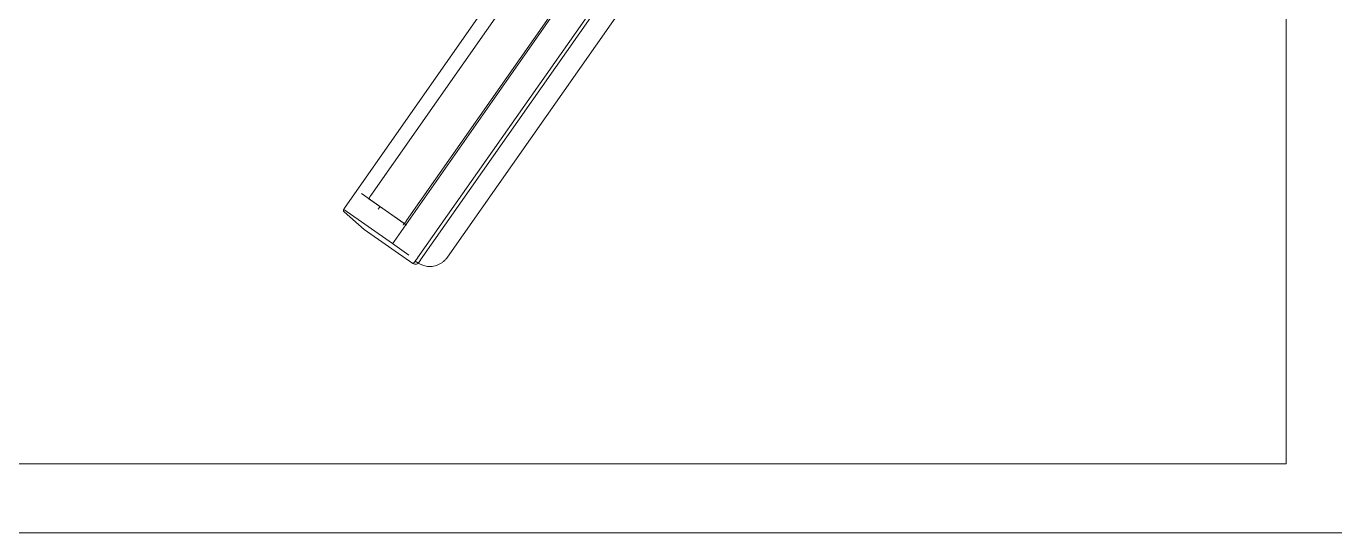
# Model space of a CAD drawing. Header units: inches. Extents: x 1 to 4637, y -664 to 702.
# Drawn here: x 1127.57 to 1155.63, y -160.88 to -150.01 of the extents above; entities that cross this region are included whole.
import ezdxf

# ---------------------------------------------------------------- set-up
doc = ezdxf.new("R2010")
doc.units = ezdxf.units.IN
doc.header["$MEASUREMENT"] = 0
doc.layers.add('I-FURN', color=30, linetype='Continuous', lineweight=9)
doc.layers.add('I-WALL', color=2, linetype='Continuous', lineweight=9)

# ---------------------------------------------------------------- blocks, each defined once
blk = doc.blocks.new('Desk - Group 3 - No Side Chairs-V13-New Construction - Tel_Data_Elec Plan')
at = {"layer": 'I-FURN'}
for p, q in [((0, -30), (0, 0)), ((5.452, -9.793), (4.722, -10.835)), ((5.403, -9.799), (5.024, -10.234)), ((26.531, -24.547), (5.504, -9.823)), ((26.531, -24.547), (5.504, -9.823)), ((4.294, -11.277), (5.024, -10.234)), ((5.024, -10.234), (4.294, -11.277)), ((5.118, -11.142), (5.796, -10.174)), ((5.684, -10.333), (5.147, -11.1)), ((25.93, -24.501), (5.753, -10.372)), ((5.459, -10.533), (5.516, -10.573)), ((5.459, -10.533), (5.516, -10.573)), ((4.722, -10.835), (4.477, -11.186)), ((4.768, -10.874), (25.796, -25.597)), ((25.392, -25.269), (5.215, -11.14)), ((4.348, -11.327), (4.303, -11.393)), ((4.303, -11.393), (4.372, -11.441)), ((4.371, -11.441), (25.398, -26.165)), ((4.415, -11.378), (25.443, -26.101)), ((4.415, -11.378), (25.443, -26.101)), ((4.434, -12.02), (24.833, -26.304)), ((72, -30), (0, -30))]:
    blk.add_line(p, q, dxfattribs=at)
at = {"layer": 'I-FURN', "flags": 128}
for points in [[(5.403, -9.799), (5.415, -9.79), (5.425, -9.787), (5.432, -9.786), (5.437, -9.787), (5.44, -9.787), (5.443, -9.788), (5.445, -9.789), (5.447, -9.789), (5.449, -9.79), (5.451, -9.791), (5.452, -9.791), (5.454, -9.792), (5.455, -9.793), (5.457, -9.794), (5.458, -9.795), (5.46, -9.795), (5.462, -9.796), (5.463, -9.797), (5.465, -9.798), (5.467, -9.799), (5.468, -9.8), (5.47, -9.801), (5.472, -9.802), (5.474, -9.803), (5.476, -9.805), (5.478, -9.806), (5.48, -9.807), (5.481, -9.808), (5.483, -9.809), (5.485, -9.811), (5.487, -9.812), (5.49, -9.813), (5.492, -9.815), (5.494, -9.816), (5.496, -9.818), (5.498, -9.819), (5.5, -9.82), (5.502, -9.822), (5.504, -9.823), (5.504, -9.823)], [(5.118, -11.064), (5.118, -11.064), (5.118, -11.065), (5.119, -11.066), (5.12, -11.067), (5.122, -11.068), (5.124, -11.07), (5.126, -11.072), (5.128, -11.074), (5.13, -11.076), (5.133, -11.078), (5.136, -11.08), (5.138, -11.083), (5.142, -11.085), (5.145, -11.088), (5.148, -11.091), (5.152, -11.094), (5.155, -11.096), (5.159, -11.099), (5.163, -11.102), (5.167, -11.106), (5.171, -11.109), (5.176, -11.112), (5.18, -11.115), (5.184, -11.118), (5.189, -11.122), (5.193, -11.125), (5.198, -11.128), (5.202, -11.131), (5.207, -11.135), (5.212, -11.138), (5.215, -11.14)], [(4.296, -11.871), (4.255, -11.781), (4.234, -11.687), (4.232, -11.592), (4.25, -11.501), (4.287, -11.417)], [(4.294, -11.277), (4.28, -11.31), (4.28, -11.337), (4.284, -11.354), (4.288, -11.364), (4.292, -11.371), (4.296, -11.377), (4.298, -11.38), (4.301, -11.384), (4.303, -11.386), (4.305, -11.389), (4.307, -11.391), (4.309, -11.393), (4.311, -11.394), (4.313, -11.396), (4.315, -11.398), (4.317, -11.4), (4.319, -11.401), (4.321, -11.403), (4.323, -11.405), (4.325, -11.406), (4.327, -11.408), (4.329, -11.41), (4.331, -11.412), (4.333, -11.413), (4.336, -11.415), (4.338, -11.417), (4.34, -11.419), (4.343, -11.421), (4.345, -11.422), (4.347, -11.424), (4.35, -11.426), (4.352, -11.428), (4.355, -11.43), (4.357, -11.432), (4.36, -11.433), (4.363, -11.435), (4.365, -11.437), (4.368, -11.439), (4.37, -11.441), (4.371, -11.441)]]:
    blk.add_lwpolyline(points, dxfattribs=at)
at = {"layer": 'I-FURN'}
for centre, major_axis, start_param, end_param in [((5.501, -9.828), (-0.0493, 0.0345), 4.712389, 5.497787), ((5.749, -10.378), (-0.0645, 0.0452), 4.712389, 6.283185), ((4.771, -10.87), (-0.0493, 0.0345), 0, 1.570796), ((4.771, -10.87), (-0.0493, 0.0345), 0, 0.785398), ((4.423, -11.367), (-0.129, 0.09), 0, 1.570796), ((4.423, -11.367), (-0.129, 0.09), 0, 1.570796)]:
    blk.add_ellipse(centre, major_axis=major_axis, ratio=0.087156, start_param=start_param, end_param=end_param, dxfattribs=at)
blk.add_open_spline([(4.287, -11.417), (4.293, -11.408), (4.299, -11.398), (4.302, -11.394), (4.303, -11.393)], degree=3, knots=[0, 0, 0, 0, 0.5, 0.75, 0.75, 0.75, 0.75], dxfattribs=at)
blk.add_open_spline([(4.456, -12.035), (4.44, -12.025), (4.409, -12.003), (4.366, -11.964), (4.328, -11.921), (4.306, -11.888), (4.296, -11.871)], degree=3, dxfattribs=at)

msp = doc.modelspace()

# ---------------------------------------------------------------- linework, layer by layer
at = {"layer": 'I-WALL', "color": 250, "lineweight": 20}
msp.add_line((1195.286, -160.876), (1048.036, -160.876), dxfattribs=at)

# ---------------------------------------------------------------- block references
at = {"layer": 'I-FURN', "rotation": 89.99999999999991}
msp.add_blockref('Desk - Group 3 - No Side Chairs-V13-New Construction - Tel_Data_Elec Plan', (1124.586, -159.396), dxfattribs=at)

doc.saveas('drawing.dxf')
